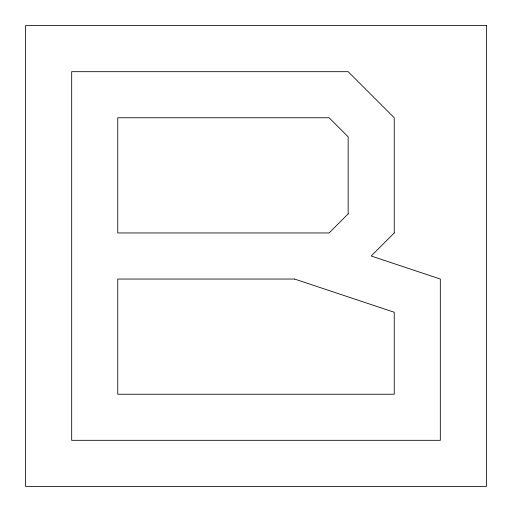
<?xml version="1.0" encoding="UTF-8"?>
<svg xmlns="http://www.w3.org/2000/svg" width="512" height="512" viewBox="0 0 512 512"><rect width="100%" height="100%" fill="white"/><g stroke="black" fill="none" stroke-linecap="round" stroke-linejoin="round"><path stroke-width="0.77" d="M348.16 213.875L329.075 232.96L117.76 232.96L117.76 117.76L329.075 117.76L348.16 136.845L348.16 213.875M394.24 232.96L371.2 256L440.32 279.04L440.32 440.32L71.68 440.32L71.68 71.68L348.16 71.68L394.24 117.76L394.24 232.96M486.4 25.6L25.6 25.6L25.6 486.4L486.4 486.4L486.4 25.6M294.605 279.04L117.76 279.04L117.76 394.24L394.24 394.24L394.24 312.25L294.605 279.04"/></g></svg>
